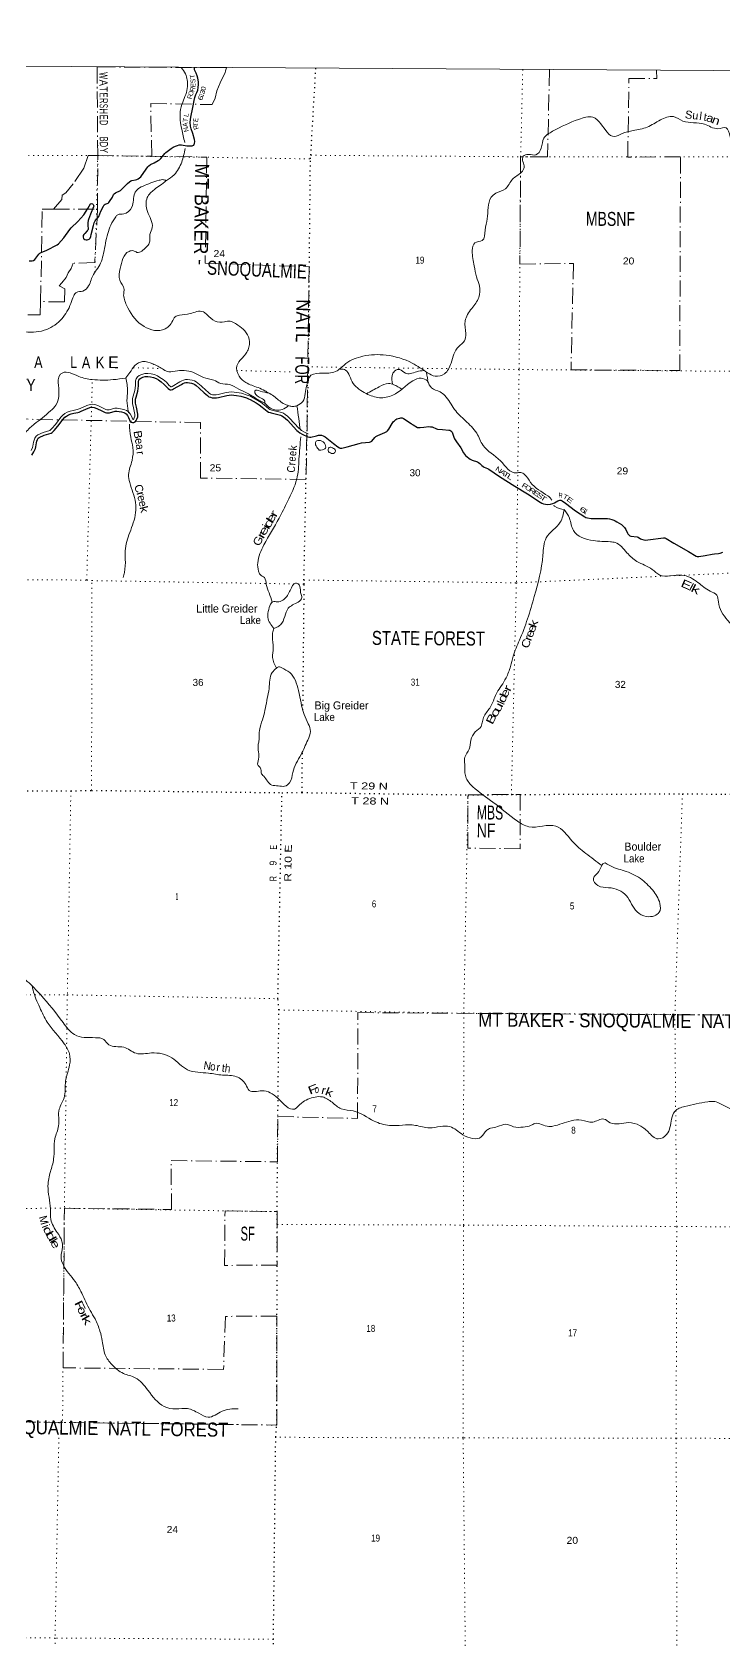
# Model space of a CAD drawing. Header units: feet. Extents: x -248627 to 3, y 0 to 184934.
# Drawn here: x -149745 to -132437, y 144746 to 184934 of the extents above; entities that cross this region are included whole.
import ezdxf
from ezdxf.enums import TextEntityAlignment as Align

# ---------------------------------------------------------------- set-up
doc = ezdxf.new("R2010")
doc.units = ezdxf.units.FT
doc.header["$LTSCALE"] = 80
doc.linetypes.add('DOT_DASHED', pattern=[7.7, 5, -1.2, 0.3, -1.2])
doc.linetypes.add('DOTTED', pattern=[1.5, 0.3, -1.2])
for name, color, linetype, lineweight in [('29', 7, 'Continuous', 25), ('30', 7, 'Continuous', 13), ('39', 7, 'Continuous', 13), ('4', 7, 'Continuous', 13), ('41', 7, 'Continuous', 13), ('44', 7, 'DOT_DASHED', 13), ('6', 7, 'DOTTED', 25), ('7', 7, 'DOTTED', 13)]:
    doc.layers.add(name, color=color, linetype=linetype, lineweight=lineweight)

msp = doc.modelspace()

# ---------------------------------------------------------------- linework, layer by layer
at = {"layer": '29'}
for points in [[(-148211.23, 180563.32), (-148286.74, 180384.15), (-148336.34, 180254.14), (-148343.99, 180227.07), (-148352.68, 180170.27), (-148352.67, 180106.07), (-148344.34, 180006.25), (-148351.28, 179983), (-148364.38, 179963.42), (-148428.29, 179904.7), (-148452.01, 179871.99), (-148465.26, 179850.62), (-148466.95, 179834.29), (-148468.06, 179807.53), (-148457.73, 179777.19), (-148449.3, 179764.12), (-148430.12, 179748.74), (-148395.72, 179741.76), (-148365.53, 179741.31), (-148339.56, 179747.39), (-148317.81, 179760.01), (-148293.68, 179787.68), (-148275.82, 179828.39), (-148265.13, 179875.63), (-148209.55, 180101.31), (-148190.97, 180167.87), (-148168.64, 180216.1), (-148153.23, 180240.63), (-148101.7, 180296.46), (-148078.61, 180327.94), (-148024.26, 180459.49), (-147962.61, 180587.15), (-147940.81, 180614.41), (-147916.63, 180633.91), (-147840.72, 180662.98), (-147827.6, 180674.37), (-147805.67, 180699.12), (-147736.21, 180805.04), (-147708.21, 180872.35), (-147691.42, 180891.57), (-147660.13, 180914.76), (-147537.76, 180977.54), (-147507.93, 180998.76), (-147355.44, 181148.11), (-147313.15, 181189.95), (-147274.44, 181218.31), (-147247.89, 181227.8), (-147161.42, 181241.95), (-147126.76, 181251.87), (-147089.85, 181268.58), (-147057.19, 181289.66), (-147027.96, 181319.96), (-146887.89, 181508.9), (-146852.51, 181566.96), (-146828.98, 181595.35), (-146786.99, 181622.06), (-146691.52, 181667.29), (-146593.56, 181722.7), (-146562.1, 181743.3), (-146528.11, 181773.48), (-146427.04, 181899.21), (-146395.85, 181926.05), (-146370.21, 181950.13), (-146265.53, 182028.35), (-146217.77, 182056.29), (-146161.2, 182082.87), (-146111.29, 182103.7), (-146062.24, 182114.01), (-146007.57, 182117.25), (-145870.81, 182094.89), (-145809.6, 182088.42), (-145743.81, 182092.23), (-145721.01, 182100.05), (-145701.41, 182112.69), (-145691.19, 182130.3), (-145679.27, 182151.18), (-145672.1, 182198.52), (-145680.52, 182247.26), (-145728.13, 182398.81), (-145768.76, 182514.81), (-145783.63, 182586.71), (-145787.78, 182685.46), (-145774.41, 182812.62), (-145724.81, 183050.44), (-145691.33, 183225.32), (-145673.16, 183296.31), (-145648.19, 183371.33), (-145620.08, 183425.16), (-145599.11, 183480.57), (-145587.24, 183553.72), (-145581.9, 183622.65), (-145585.13, 183696.02), (-145601.03, 183786.83), (-145613.16, 183840.93), (-145640.23, 183906.03), (-145667.52, 183956.03), (-145682.07, 183992.91), (-145685.53, 184050.64)], [(-149822.57, 179215.23), (-149740.57, 179218.32), (-149709.95, 179225.23), (-149675.35, 179254.02), (-149626.84, 179313.58), (-149578.49, 179386.28), (-149551.76, 179410.04), (-149521.82, 179426.41), (-149373.95, 179485.8), (-149117.26, 179613.63), (-149082.99, 179642.01), (-148951.02, 179794.36), (-148800.78, 179999.39), (-148770.86, 180038.49), (-148602.18, 180200.13), (-148454.17, 180364.82), (-148352.55, 180525.7), (-148317.98, 180584.04), (-148281.38, 180644.38), (-148261.44, 180649.83), (-148237.79, 180645.16), (-148220.76, 180629.81), (-148210.27, 180610.25), (-148204.16, 180586.44), (-148211.23, 180563.32)], [(-149752.89, 174357.26), (-149703.79, 174443.13), (-149663.31, 174528.29), (-149652.27, 174571.76), (-149636.37, 174671.4), (-149626.5, 174709.39), (-149612.96, 174750.17), (-149590.92, 174782.19), (-149565.13, 174804.19), (-149443.9, 174856.04), (-149267.71, 174908.93), (-149245.98, 174923.63), (-149193.37, 174976.84), (-149104.04, 175082.3), (-148968.05, 175261.17), (-148925.36, 175307.11), (-148886.1, 175336.72), (-148834.46, 175365.4), (-148768.84, 175391.05), (-148701.19, 175407.1), (-148604.4, 175427.42), (-148567.97, 175436.69), (-148515.55, 175456.29), (-148345.72, 175532.4), (-148276.85, 175556.25), (-148242.75, 175560.13), (-148197.07, 175555.07), (-148130.01, 175529.3), (-148001.31, 175464.09), (-147920.77, 175428.03), (-147880.57, 175419.09), (-147806.56, 175422.02), (-147668.02, 175456.62), (-147624.33, 175458.15), (-147509.51, 175439.41), (-147450.71, 175423.19), (-147416.93, 175408.69), (-147395.07, 175394.33), (-147356.9, 175350.63), (-147330.79, 175299.31), (-147288.96, 175200.24), (-147268.78, 175185.42), (-147232.29, 175174.09), (-147202.38, 175177.61), (-147167.29, 175194.69), (-147138.74, 175228.77), (-147123.32, 175261.95), (-147100.74, 175318.78), (-147100.53, 175382.88), (-147133.91, 175558.57), (-147156.08, 175658.19), (-147159.36, 175707.99), (-147156.69, 175761.71), (-147144.72, 175810.81), (-147097.58, 175961.88), (-147084.81, 176094.97), (-147082.24, 176203.9), (-147074.17, 176234.92), (-147054.32, 176264.82), (-147025.37, 176286.33), (-146976.02, 176308.94), (-146915.43, 176323.14), (-146851.78, 176325.81)], [(-146851.78, 176325.81), (-146779.6, 176321.12), (-146708.76, 176300.87), (-146642.25, 176275.94), (-146586.08, 176241.75), (-146514.07, 176194.24), (-146437.47, 176128.02), (-146367.31, 176048.98), (-146341.9, 176025.63), (-146312.03, 176003.62), (-146290.98, 175994.13), (-146262.57, 175994.25), (-146234.45, 176000.31), (-146206.2, 176013.87), (-146010.06, 176127.88), (-145971.32, 176147.35), (-145932.25, 176164.02), (-145897.59, 176174.29), (-145860.63, 176175.54), (-145811.38, 176170.85), (-145757.61, 176161.42), (-145709.57, 176146.54), (-145678.32, 176127.89), (-145642.02, 176103.63), (-145566.98, 176036.87), (-145442.58, 175919.23), (-145401.62, 175882.24), (-145359.01, 175847.1), (-145322.74, 175820.68), (-145283.89, 175805.45), (-145241.16, 175795.75), (-145187.29, 175792.79), (-145131.17, 175796.27), (-145078.25, 175804.42), (-144874.38, 175853.82), (-144817.52, 175860.61), (-144763.52, 175866.28), (-144696.71, 175863.13), (-144634.46, 175854.63), (-144522.49, 175832.49), (-144385.08, 175791.63), (-144330.46, 175770.38), (-144292.92, 175753.6), (-144136.81, 175665.01), (-144061.09, 175615.69), (-143989.54, 175561.47), (-143866.33, 175457.35), (-143827.51, 175436.13), (-143793.21, 175422.68), (-143763.73, 175414.46), (-143526.78, 175356.18), (-143493.94, 175342.49), (-143458.33, 175318.5), (-143405.07, 175274.57), (-143359.43, 175230.85), (-143120.8, 174977.46), (-143088.6, 174948.54), (-143045.96, 174915.55), (-142990.23, 174883.99), (-142844.66, 174819.83), (-142805.13, 174810.43), (-142771.45, 174812.27), (-142631.56, 174845.87), (-142578.86, 174856.85), (-142542.11, 174862.77), (-142506.51, 174857.34), (-142462.56, 174846.49), (-142413.35, 174819.88), (-142369.76, 174788.06), (-142205.13, 174654.07), (-142093.62, 174567.12), (-142057.29, 174545.02), (-142034.36, 174536.2), (-141997.05, 174535.49), (-141860.83, 174565.59), (-141564.01, 174652.86), (-141501.28, 174663.97), (-141304.76, 174682.61), (-141277.53, 174691.76), (-141248.32, 174707.65), (-141169.32, 174799.21), (-141141.78, 174824.23), (-141099.55, 174849.93), (-140921.5, 174926.01), (-140871.59, 174952.21), (-140850.71, 174972.05), (-140821.14, 175009.69), (-140737.09, 175150.77), (-140722.66, 175175.17), (-140699.7, 175199.81), (-140679.97, 175221.08)], [(-140684.22, 175216.5), (-140679.97, 175221.08), (-140642.81, 175255.04), (-140618.87, 175269.78), (-140587.05, 175279.4), (-140545.27, 175288.09), (-140517.18, 175291.99), (-140484.18, 175288.97), (-140454.81, 175280.28), (-140262.62, 175152.33), (-140241.01, 175136.43), (-140211.39, 175117.07), (-140102.33, 175055.06), (-140074.12, 175048.84), (-140035.56, 175049.75), (-139943, 175062.3)], [(-139943, 175062.3), (-139815.22, 175074.51), (-139773.61, 175071.53), (-139737.73, 175064.73), (-139624.7, 175016.31), (-139600.54, 175008.78), (-139479.63, 174997.42), (-139322.42, 174988.55), (-139296.86, 174982.69), (-139271.17, 174969.37), (-139249.84, 174953.96), (-139234, 174931.62), (-139196.33, 174808.36), (-139175.01, 174765.22), (-139126.36, 174690.99), (-139018.25, 174541.15), (-138950.35, 174415.73), (-138928.33, 174386.32), (-138898.62, 174353.53), (-138822, 174285.53), (-138787.84, 174259.56), (-138732.21, 174232.44), (-138603.46, 174189.55), (-138578.6, 174173.77), (-138545.79, 174152.03), (-138490.53, 174097.3), (-138460.17, 174072.3), (-138432.9, 174057.62), (-138353.54, 174027.38), (-138317.17, 174008.46), (-138052.14, 173828.14), (-137664.28, 173584.09), (-137348.7, 173396.89), (-137035.27, 173185.49), (-136994.84, 173162.81), (-136947.63, 173147.02), (-136898.2, 173135.5), (-136837.98, 173130.02), (-136775.27, 173135.82), (-136714.88, 173151.59), (-136671.23, 173170.94), (-136593.58, 173217.56), (-136566.84, 173229.77), (-136538.72, 173235.82), (-136516.89, 173233.31), (-136487.17, 173222.11), (-136398.32, 173158.06), (-136147.27, 172969.17), (-136034.92, 172889.74), (-135917.43, 172814.67), (-135890.07, 172800.42), (-135848.79, 172789.93), (-135758.36, 172779.96), (-135654.3, 172779.06), (-135349.9, 172773.49), (-135294.9, 172766.6), (-135241.16, 172755.01), (-135191.83, 172737.03), (-135158.64, 172720.07), (-135116.95, 172697.1), (-135052.81, 172659.48), (-134999.39, 172626.34), (-134955.71, 172583.87), (-134927.14, 172554.1), (-134891.26, 172501.8), (-134845.71, 172409.81), (-134838.96, 172393.2), (-134824.15, 172373.57), (-134805.01, 172356.03), (-134787.92, 172345), (-134763.41, 172338.79), (-134606.27, 172315.8), (-134583.6, 172307.45), (-134521.84, 172266.96), (-134495.94, 172256.55), (-134442.27, 172240.65), (-134405.06, 172238.12), (-134336.59, 172241.23), (-133945.47, 172293.64), (-133916.9, 172290.13), (-133878.86, 172277.56), (-133689.75, 172157.85), (-133325.91, 171948.21), (-133132.87, 171830.84), (-133106.78, 171824.04), (-133066.09, 171825.53), (-132901, 171851.25), (-132729.45, 171886.69), (-132674.73, 171895.19), (-132570.11, 171900.01), (-132525.73, 171908.07), (-132463.09, 171933.77)]]:
    msp.add_lwpolyline(points, dxfattribs=at)
at = {"layer": '39'}
for points in [[(-145926.85, 182176.77), (-146001.81, 182510.31), (-146039.32, 182944.18), (-145977.55, 183181.82), (-145855.91, 183572.97), (-145864.59, 183740.29), (-145908.04, 183888.06), (-146015.43, 184052.48)], [(-143119.97, 175594.09), (-142974.66, 175700.73), (-142913.83, 175898.33), (-142875.36, 176108.8), (-142767.89, 176356.03), (-142467.49, 176405.86), (-142116.67, 176469.71), (-141894.64, 176648.82), (-141467.02, 176833.57), (-140888.51, 176860.64), (-140235.84, 176659.57), (-139851.31, 176420.71), (-139657.97, 176333.55), (-139430.12, 176389.58), (-139264.35, 176661.62), (-139072.13, 177076.86), (-138928.78, 177217.8), (-138894.19, 177397.3), (-138911.76, 177714.1), (-138745.92, 178028.51), (-138572.09, 178302.56), (-138551.41, 178591.03), (-138625.58, 178817.16), (-138683.54, 179089.66), (-138731.22, 179473.1), (-138664.36, 179668.67), (-138484.88, 179724.8), (-138409.83, 179984.92), (-138356.92, 180267.28), (-138257.19, 180805.78), (-138144.14, 180906.43), (-137904.09, 181020.95), (-137724.28, 181256.64), (-137502.25, 181435.76), (-137431.49, 181554.66), (-137463.48, 181697.97), (-137459.21, 181831.13), (-137328.11, 181879.28), (-137138.68, 181866.79), (-137009.39, 182029.95), (-136940.4, 182284.03), (-136722.42, 182455.09), (-136072.88, 182754.39), (-135716.04, 182806.12), (-135512.77, 182640.26), (-135176.74, 182326.85), (-134981.1, 182399.08), (-134706.86, 182473.18), (-134358.01, 182561.24), (-134025.13, 182740.13), (-133700.48, 182822.19), (-133462.85, 182712.76), (-132922.83, 182634.99), (-132584.42, 182521.31), (-132378.8, 182541.07), (-132280.44, 182318.93), (-132081.39, 182048.16), (-131926.07, 182120.48), (-131766.71, 182190.77), (-131458.44, 182135.67), (-131313.53, 182020.37), (-131178.79, 181852.63), (-130888.84, 181692.65), (-130395.79, 181271.98), (-130214.61, 181152.57), (-130071.36, 181235), (-129784.86, 181397.84), (-129567.2, 181389.33), (-129341.45, 181394.92), (-129139.71, 181499.43), (-128998.7, 181458.79), (-128569.65, 181312.64), (-128001.81, 181016.92), (-127987.92, 180895.83), (-128020.37, 180782.91), (-127779.17, 180415.21), (-127662.66, 180195.05)], [(-146385.06, 181223.85), (-146193.32, 181368.73), (-146003.29, 181687.12), (-145916.4, 182023.37)], [(-150265.74, 177522.4), (-149919.04, 177443.98), (-149380.79, 177503.41), (-149001.39, 177768.96), (-148781.02, 178147.82), (-148704.07, 178345.39), (-148633.37, 178429.99), (-148478.12, 178461.96), (-148330.75, 178594.82), (-148213.34, 178879.06), (-148104.23, 179030.16), (-147956.41, 179407.16), (-147854.75, 179899.25), (-147654.46, 180316.49), (-147603.98, 180370.86), (-147454.79, 180390.73), (-147252.94, 180555.77), (-147173.7, 180910.71), (-147127.2, 180985.27), (-146969.82, 181083.81), (-146570.48, 181230.28), (-146457.58, 181246.19), (-146385.06, 181223.85)], [(-146387.69, 181224.66), (-146552.58, 181097.08), (-146689.81, 180996.48), (-146863.51, 180799.11), (-146862.12, 180452.07), (-146741.9, 180052.34), (-146798.65, 179878.94), (-146813.15, 179663.08), (-146889.92, 179560.34), (-147121.94, 179429.67), (-147212.57, 179470.21), (-147321.44, 179454.29), (-147539.89, 179024.98), (-147552.5, 178736.48), (-147446.09, 178504.24), (-147454.35, 178395.31), (-147382.31, 178110.67), (-147002.27, 177613.57), (-146484.5, 177491.45), (-146246.32, 177684.66), (-146167.46, 177821.7), (-146058.56, 177859.81), (-145794.45, 177901.64), (-145459.8, 177941.31), (-145371.23, 177876.57), (-145167.96, 177712.73), (-144930.16, 177696.1), (-144859.58, 177712.1), (-144597.75, 177610.68), (-144426.69, 177467.08), (-144314.19, 177261.06), (-144342.88, 176996.81), (-144498.48, 176775.19), (-144621.75, 176595.87), (-144563.76, 176335.48), (-144398.77, 176177.77), (-144092.65, 176048.02), (-143919.45, 175970.99), (-143838.16, 175915.35)], [(-147403.32, 176287.94), (-147720.24, 176247.08), (-148240.24, 176250.16), (-148576.69, 176327.51), (-148993.75, 176413.1), (-149050.27, 176366.81), (-149085.02, 176098.54), (-149148.38, 175612.42), (-149281.66, 175467.43), (-149695.45, 175131.33), (-149794.36, 175048.81), (-149913.5, 174925.97)], [(-143922.03, 175658.27), (-144129.02, 175770.65), (-144364.99, 175909.36), (-144572.42, 176006.62), (-144803.99, 176124.12), (-145027.66, 176154.84), (-145200.85, 176233.88), (-145460.73, 176303.01), (-145722.52, 176430.65), (-146169.92, 176459.81), (-146369.46, 176454.16), (-146484.24, 176514.92), (-146727.89, 176642.53), (-146981.74, 176699.54), (-147175.41, 176599.06), (-147300.69, 176423.78), (-147403.72, 176290.82)], [(-142038.33, 176512.53), (-141903, 176485.41), (-141802.48, 176339.94), (-141710.11, 176152.11), (-141386.06, 175899.25), (-141055.7, 175795.68), (-140723.03, 175857.55), (-140222.53, 176217.68), (-140010.78, 176285.85), (-139849.67, 176215.29)], [(-140726.34, 176135.5), (-140738.27, 176347.86), (-140675.58, 176462.74), (-140548.53, 176502.83), (-140405.6, 176409.73), (-140280.66, 176397.37), (-140127.39, 176445.48), (-139940.27, 176474.34)], [(-139885.77, 176440.6), (-139859.53, 176329.93), (-139849.55, 176277.45), (-139849.67, 176212.89)], [(-147403.72, 176290.82), (-147357.97, 175957.82), (-147372.48, 175729.86), (-147338.7, 175463.47), (-147333.67, 175413.84)], [(-141381.42, 175896.81), (-141061.26, 176068.07), (-140827.31, 176152.33), (-140698.37, 176121.81), (-140494.71, 176013.45)], [(-139849.67, 176212.89), (-139749.2, 176041.18), (-139537.75, 175939.87), (-139421.01, 175850.86), (-139175.74, 175505.35), (-138908.18, 175224.35), (-138620.53, 174907), (-138463.86, 174604.04), (-138025.18, 174215.76), (-137630.67, 173916.35), (-137513.75, 173928.22), (-137423.14, 173879.61), (-137277.27, 173680.28), (-136838.46, 173339.09), (-136768.94, 173273.9), (-136744.24, 173231.38)], [(-143830.09, 175913.52), (-144040.4, 175961.15), (-144169.38, 175969.49), (-144171.49, 175919.05), (-144014.51, 175787.58), (-143923.96, 175706.69), (-143922.03, 175660.29)], [(-143328.1, 175599.92), (-143490.99, 175500.02), (-143779.15, 175534.9), (-143922.03, 175658.27)], [(-143834.9, 175916.35), (-143693.96, 175833.34), (-143460.49, 175651.27), (-143314.46, 175594.63)], [(-143314.46, 175594.63), (-143268.84, 175581.6), (-143226.82, 175578.16), (-143119.97, 175594.09)], [(-143119.97, 175594.09), (-143074.18, 175277.23), (-143034.06, 174981.41)], [(-147308.83, 175136.05), (-147279.4, 174813.67), (-147225.47, 174547.24), (-147246.2, 174226.48), (-147331.48, 173877.6), (-147303.62, 173675.78), (-147159.41, 173175.12), (-147155.83, 172924.93), (-147301.85, 172424.85), (-147415.53, 171971.12), (-147413.91, 171755.23), (-147434.65, 171428.42), (-147467.12, 171303.39)], [(-143023.63, 174822.01), (-143067.95, 174260.33), (-143123.26, 173762.09), (-143358.07, 173203.69), (-143564.41, 172782.43), (-143946.55, 172117.39), (-144100.53, 171669.8), (-144080.75, 171459.92), (-144038.58, 171375.1), (-143933.91, 171298.21), (-143885.85, 171128.64), (-143815.68, 170916.64), (-143741.67, 170684.99)], [(-142561.65, 174485.28), (-142642.08, 174590.36), (-142649.95, 174695.29), (-142575.32, 174727.42), (-142430.33, 174656.51), (-142408.38, 174531.37), (-142483.03, 174493.19), (-142561.65, 174485.28)], [(-142279.6, 174414.08), (-142331.93, 174452.53), (-142309.59, 174549.33), (-142226.97, 174541.09), (-142158.56, 174476.38), (-142182.86, 174413.89), (-142227.23, 174397.84), (-142279.6, 174414.08)], [(-136429.06, 172997.9), (-136530.4, 172685.38), (-136881.81, 172292.66), (-136963.2, 171863.07), (-137180.72, 170830.49), (-137349.02, 170267.92), (-137551.54, 169731.64), (-137709.47, 169332.47), (-137776.44, 169078.39), (-137887.82, 168790.1), (-138001.03, 168598.65), (-138116.24, 168419.32), (-138183.01, 168274.19), (-138276.1, 168068.58), (-138435.74, 167834.86), (-138478.31, 167703.8), (-138508.76, 167580.79), (-138656.15, 167439.86), (-138769.39, 167232.27), (-138806.08, 167006.37), (-138919.29, 166812.91), (-138923.88, 166670.68), (-138919.74, 166562.73)], [(-136698.42, 173098.17), (-136672.79, 173081.12), (-136429.26, 172997.27)], [(-136429.06, 172997.9), (-136302.47, 172783.77), (-136202.24, 172476.89), (-135704.86, 172223.68), (-135277.62, 172194.56), (-135154.71, 172176.15), (-134862.92, 171921.34), (-134611.36, 171704.94), (-134230.79, 171502.4), (-134039.57, 171360.78), (-133485.3, 171361.67), (-133086.56, 171177.25), (-132776.56, 170958.71), (-132613.48, 170859.52), (-132575.49, 170694), (-132493.3, 170441.63), (-132342.52, 170231.49), (-131760.92, 169740.02), (-131513.33, 169561.96), (-131408.63, 169501.22), (-131049.77, 169552.95), (-130882.59, 169496.12), (-130540.6, 169130.23), (-130482.52, 168928.35), (-130414.68, 168542.85), (-130128.81, 168360.68), (-129879.21, 168178.58), (-129823, 168053.38), (-129565.34, 167871.26), (-129424.62, 167667.2), (-129332.16, 167527.79), (-129445.52, 167251.61), (-129433.75, 167074.04), (-129478.52, 166834.03), (-129295.57, 166579.44), (-128929.1, 166380.96), (-128641.73, 165912.29), (-128294.22, 165257.87), (-127968.41, 164865.79), (-127674.44, 164701.76), (-127565.83, 164572.42), (-127351.19, 164007.04), (-126962.55, 163806.51), (-126692.69, 163686.92), (-126450.79, 163706.6), (-126193.43, 163355.01), (-126250.35, 163086.78), (-126139.99, 162810.14), (-126023.45, 162612.18), (-125743.88, 162286.77), (-125252.99, 161789.44), (-125170.99, 161432.15), (-125050.81, 161018.3), (-124847.69, 160767.7), (-124636.41, 160569.54), (-124582.24, 160434.25), (-124346.67, 160294.55), (-124030.74, 160017.5), (-123692.29, 159928.03), (-123437.57, 159898.66)], [(-143694.34, 170024.61), (-143847.02, 170301.33), (-143826.51, 170501.03), (-143751.62, 170674.4), (-143723.37, 170694.52), (-143604.46, 170692.26), (-143473.38, 170732.34), (-143374.45, 170824.95), (-143240.96, 171080.92), (-143180.37, 171151.41), (-143087.67, 171143.15), (-143033.52, 170995.75), (-143021.59, 170900.9), (-142997.59, 170797.95), (-143090.5, 170689.19), (-143336.68, 170532.32), (-143425.74, 170324.68), (-143530.91, 170121.12), (-143625.76, 170056.75), (-143694.34, 170024.61)], [(-143631.62, 169037.86), (-143729.91, 169298.34), (-143713.35, 169540.42), (-143732.99, 169826.96), (-143726.79, 169913.7), (-143694.34, 170024.61)], [(-143631.62, 169037.86), (-143738.65, 168925.09), (-143815.96, 168525.76), (-143860.74, 168283.74), (-143964.39, 167803.76), (-144039.41, 167559.78), (-144063.9, 167386.31), (-144072.29, 167206.76), (-144090.6, 167111.97), (-144079.14, 166760.88), (-144091.52, 166601.51), (-144027.14, 166534.8), (-144013.24, 166419.77), (-143950.91, 166334.9), (-143749.76, 166114.57), (-143586.54, 166092.04), (-143427.32, 166085.67), (-143302.21, 166170.15), (-143225.15, 166428.25), (-143016.75, 166873.72), (-142848.81, 167238.57), (-142783.92, 167454.32), (-142835.98, 167646.1), (-142938.35, 167878.33), (-143080.38, 168477.86), (-143299.27, 168924.2), (-143500.6, 169045.67), (-143559.01, 169067.98), (-143631.62, 169037.86)], [(-138919.74, 166562.73), (-138883.96, 166286.24), (-138717.06, 166072.03), (-138213.88, 165681.61), (-137602.01, 165212.27), (-137320.08, 165072.48), (-136642.84, 165087.24), (-136232.35, 164711.13), (-135890.26, 164403.75), (-135494.07, 164101.76)], [(-153644.94, 164464.14), (-153483.75, 164431.53), (-153193.77, 164289.71), (-152680.04, 164161.55), (-152444.29, 164128.79), (-152244.95, 164017.41), (-152049.51, 163982.71), (-151673.18, 163663.16), (-151246.31, 163426.23), (-150970.47, 163268.29), (-151009.16, 163048.45), (-151035.82, 162794.29), (-150927.24, 162652.83), (-150673.5, 162533.28), (-150571.06, 162333.32), (-150492.96, 162052.71), (-150378.4, 161872.91), (-150211.7, 161549.75), (-149865.64, 161206.05), (-149531.67, 160868.43), (-148972.59, 160181.3), (-148684.93, 159874.03), (-148163.04, 159798.32), (-147953.51, 159753.51), (-147826.77, 159622.1), (-147454.01, 159558.8), (-147145.9, 159408.86), (-146754.88, 159416.14), (-146251.21, 159296.07), (-145854.69, 158996.66), (-145331.7, 158911.21), (-144982.21, 158863.73), (-144631.58, 158822.67), (-144400.15, 158626.49), (-144313.74, 158481.04), (-143997.32, 158470.31), (-143598.58, 158283.87), (-143183.87, 158014.69), (-143006.24, 158161.61), (-142842.81, 158258.12), (-142481.92, 158315.9), (-142240.3, 158184.26), (-142012.83, 158022.39), (-141708.59, 157967.29), (-141191.05, 157714.04), (-140806.28, 157606.32), (-140155.27, 157607.01), (-139802.66, 157543.74), (-139532.52, 157577.49), (-139292.68, 157574.99), (-138964.51, 157370.54), (-138509.1, 157317.15), (-138367.71, 157484.33), (-138272.89, 157536.59), (-138099.49, 157574.57), (-137895.81, 157632.67), (-137698.4, 157573.76), (-137460.59, 157561.17), (-137256.94, 157607.16), (-137170.19, 157651.37), (-136815.59, 157575.99), (-136716.81, 157585.88), (-136257.03, 157720.12), (-135997, 157737.75), (-135716.93, 157686.74), (-135444.69, 157764.87), (-135279.58, 157673.74), (-134822.06, 157674.83), (-134546.06, 157603.65), (-134332.7, 157441.81), (-134081.08, 157267.78), (-133869.25, 157376.3), (-133747.63, 157761.42), (-133664.64, 157956.96), (-133414.49, 158077.5), (-132841.87, 158195.38), (-132698.75, 158205.17), (-132418.79, 158095.65), (-131873.03, 157848.39), (-131601.33, 157625.9), (-131577.4, 157482.6), (-131551.51, 157309.03), (-131402.66, 157147.32), (-131187.56, 156832.13), (-130996.65, 156519.01), (-130910.4, 156288.83)], [(-135493.75, 164102.32), (-135600.92, 163910.87), (-135699.92, 163773.87), (-135589.38, 163602.15), (-135323.43, 163547.13), (-135069.58, 163488.1), (-134874.33, 163346.47), (-134609.01, 162940.39), (-134379.44, 162828.95), (-134173.82, 162846.69), (-134054.75, 162933.2), (-134038.23, 163151.07), (-134223.05, 163490.41), (-134526.88, 163775.51), (-134929.64, 163970.03), (-135324.41, 164120.14), (-135435.18, 164164.75), (-135493.75, 164102.32)], [(-144592.11, 150522.09), (-144991.29, 150462.38), (-145344.28, 150309.76), (-145575.89, 150409.09), (-145857.85, 150524.67), (-146146.09, 150517.19), (-146440.24, 150580.33), (-146848.66, 150984.69), (-147164.54, 151298.07), (-147460.63, 151405.6), (-147748.45, 151628.13), (-147917.32, 151868.57), (-147989.25, 152217.76), (-148047.26, 152462.01), (-148171.67, 152766.93), (-148292.23, 152977.01), (-148505.09, 153411.23), (-148669.84, 153704.12), (-148828.7, 153906.2), (-149021.42, 154332.32), (-148984.73, 154560.23), (-149000.58, 154715.62), (-149115.08, 154925.69), (-149277.75, 155254.89), (-149289.37, 155519.22), (-149348.8, 156094.37), (-149287.69, 156449.34), (-149206.5, 156765.94), (-149175.35, 157272.3), (-149084.08, 157592.92), (-149067.2, 158010.53), (-148947.78, 158292.76), (-148908.72, 158714.36), (-148807.22, 159115.66), (-148810.75, 159394.1), (-148943.32, 159646.57), (-149367.63, 160188.16), (-149554.41, 160553.73), (-149722.93, 160987.86), (-149743.94, 161083.85)]]:
    msp.add_spline(points, degree=3, dxfattribs=at)
at = {"layer": '4'}
msp.add_lwpolyline([(-246606.45, 184933.97), (-215781.67, 184615.95), (-184956.48, 184340.33), (-154130.93, 184107.12), (-123305.1, 183916.31), (-92479.02, 183767.9), (-61652.78, 183661.9), (-30826.42, 183598.29), (0, 183577.08), (0, -0.01), (-31078.93, 21.37), (-62157.81, 85.49), (-93236.57, 192.37), (-124315.16, 342), (-155393.5, 534.37), (-186471.55, 769.49), (-217549.26, 1047.36), (-248626.55, 1367.98)], close=True, dxfattribs=at)
msp.add_lwpolyline([(-246606.45, 184933.97), (-215781.67, 184615.95), (-184956.48, 184340.33), (-154130.93, 184107.12), (-123305.1, 183916.31), (-92479.02, 183767.9), (-61652.78, 183661.9), (-30826.42, 183598.29), (0, 183577.08), (0, -0.01), (-31078.93, 21.37), (-62157.81, 85.49), (-93236.57, 192.37), (-124315.16, 342), (-155393.5, 534.37), (-186471.55, 769.49), (-217549.26, 1047.36), (-248626.55, 1367.98)], close=True, dxfattribs=at)
at = {"layer": '44'}
msp.add_line((-149207.51, 180509.44), (-148108.53, 180508.93), dxfattribs=at)
for points in [[(-148119.52, 184066.59), (-148103.51, 181848.58), (-148339.75, 181851.13), (-148454.25, 181536.98), (-148718.37, 181138.85), (-148902.97, 180915.84), (-148991.95, 180861.82), (-148998.57, 180750.89), (-149207.51, 180509.44)], [(-144882.01, 184045.42), (-145140.09, 184047.09), (-146424.5, 184055.44), (-147708.9, 184063.87), (-148132.77, 184066.68)], [(-146752.84, 181829.96), (-146776.68, 183154.6), (-145244.61, 183122.66), (-145165.18, 183281.64), (-145121.92, 183463), (-145044.28, 183664.35), (-144981.11, 183795.17), (-144917.99, 183917.92), (-144907.67, 183964.27), (-144882.01, 184045.42)], [(-136801.16, 183994.64), (-136847.67, 181816.99), (-137522.25, 181818.84), (-137540.35, 179131.46), (-136201.07, 179155), (-136261.17, 176491.89), (-133541.57, 176476.68), (-133521.99, 181815.36), (-134842.7, 181811.01), (-134812.9, 183772.52), (-134118.16, 183774.4), (-134126.15, 183978.47)], [(-148108.53, 180508.93), (-148103.51, 181848.58), (-146752.84, 181829.96)], [(-146752.84, 181829.96), (-145374.46, 181810.97), (-145414.78, 179161.9), (-142814.53, 179068.68), (-142868.48, 174902.81)], [(-149534.2, 178199.67), (-149490.18, 180509.57), (-149207.51, 180509.44)], [(-148108.53, 180508.93), (-148177.96, 179177.15), (-148718.38, 179157.68), (-148765.4, 179028.8), (-148840.58, 178914.18), (-148889.53, 178803.47), (-149003.13, 178666.85), (-149068, 178596.57), (-148923.25, 178517.16), (-148937.01, 178190.39), (-149534.2, 178199.67)], [(-154168.1, 177880.62), (-149540.58, 177864.52), (-149534.2, 178199.67)], [(-149770.31, 174477.89), (-149734.2, 174553.86), (-149725.8, 174586.93), (-149709.87, 174686.77), (-149698.46, 174730.66), (-149680.78, 174783.92), (-149647.1, 174832.84), (-149605.12, 174868.66), (-149469.51, 174926.66), (-149300.25, 174977.47), (-149294.12, 174981.61), (-149248.73, 175027.52), (-149162.55, 175129.27), (-149025.51, 175309.51), (-148975.8, 175363.01), (-148927.09, 175399.75), (-148866.46, 175433.42), (-148791.26, 175462.81), (-148717.55, 175480.3), (-148621.36, 175500.49), (-148590.42, 175508.37), (-148544.05, 175525.71), (-148373.38, 175602.19), (-148293.56, 175629.83), (-148242.86, 175635.6), (-148179.2, 175628.55), (-148099.53, 175597.93), (-147969.02, 175531.81), (-147897.06, 175499.59), (-147873.8, 175494.42), (-147817.24, 175496.66), (-147678.53, 175531.3), (-147619.56, 175533.36), (-147493.45, 175512.78), (-147425.83, 175494.13), (-147381.27, 175475), (-147345.33, 175451.39), (-147294.28, 175392.95), (-147262.73, 175330.94), (-147229.27, 175251.68), (-147225.25, 175250.44), (-147223.77, 175250.61), (-147214.5, 175255.12), (-147202.58, 175269.35), (-147192.23, 175291.63), (-147175.69, 175333.25), (-147175.55, 175375.94), (-147207.37, 175543.42), (-147230.54, 175647.52), (-147234.48, 175707.38), (-147231.24, 175772.55), (-147217.02, 175830.88), (-147171.49, 175976.79), (-147159.73, 176099.44), (-147157.01, 176214.36), (-147143.59, 176265.95), (-147109.56, 176317.21), (-147063.77, 176351.23), (-147000.44, 176380.25), (-146925.65, 176397.78), (-146846.92, 176400.65)], [(-146846.92, 176400.65), (-146766.72, 176395.44), (-146685.25, 176372.15), (-146609.3, 176343.68), (-146545.92, 176305.1), (-146468.7, 176254.16), (-146384.67, 176181.52), (-146313.75, 176101.62), (-146294.14, 176083.6), (-146274.6, 176069.2), (-146270.72, 176069.22), (-146258.91, 176071.76), (-146241.33, 176080.2), (-146045.78, 176193.87), (-146002.91, 176215.41), (-145957.7, 176234.7), (-145909.71, 176248.92), (-145858.33, 176250.66), (-145801.33, 176245.23), (-145739.97, 176234.47), (-145678.82, 176215.53), (-145638.24, 176191.31), (-145596.04, 176163.11), (-145516.28, 176092.15), (-145391.67, 175974.31), (-145352.6, 175939.03), (-145313.03, 175906.4), (-145286.38, 175886.98), (-145261.78, 175877.34), (-145230.73, 175870.29), (-145187.55, 175867.92), (-145139.22, 175870.92), (-145092.82, 175878.06), (-144887.7, 175927.76), (-144825.88, 175935.14), (-144765.68, 175941.47), (-144689.86, 175937.89), (-144622.1, 175928.64), (-144504.49, 175905.38), (-144360.75, 175862.64), (-144301.54, 175839.61), (-144259.03, 175820.6), (-144097.8, 175729.11), (-144017.92, 175677.08), (-143942.65, 175620.04), (-143823.71, 175519.53), (-143795.71, 175504.22), (-143769.39, 175493.9), (-143744.7, 175487.01), (-143503.26, 175427.63), (-143458.21, 175408.85), (-143413.41, 175378.67), (-143355.2, 175330.66), (-143306.15, 175283.67), (-143068.35, 175031.16), (-143040.53, 175006.18), (-143004.32, 174978.16), (-142934.41, 174931.87), (-142837.17, 174889.01)], [(-142868.48, 174902.81), (-142894.55, 173755.43), (-145533.66, 173787.06), (-145530.7, 175175.13), (-153576.89, 175328.75), (-153708.33, 171273.55), (-154219.2, 171272.25)], [(-154363.82, 150246.73), (-143623.43, 150113.15), (-143625.53, 152840.86), (-144910.36, 152831.51), (-144955.73, 151505.94), (-148970.75, 151544.5), (-148938.4, 155535.01), (-146259.79, 155503.39), (-146264.77, 156728.03), (-143608.69, 156695.21), (-143597.83, 157825.21), (-141602.25, 157781.83), (-141594.21, 160424.81), (-127775.6, 160333.75), (-123434.3, 160432.48)]]:
    msp.add_lwpolyline(points, dxfattribs=at)
for points in [[(-138846.18, 164535.27), (-138839.14, 165868.88), (-137534.15, 165878.25), (-137533.87, 164519.42)], [(-144931.52, 154106.57), (-144918.53, 155466.34), (-143617.46, 155449.55), (-143616.43, 154111.92)]]:
    msp.add_lwpolyline(points, close=True, dxfattribs=at)
at = {"layer": '6'}
msp.add_line((-142992.26, 165925.39), (-142981.3, 166950.25), dxfattribs=at)
for points in [[(-142970.26, 167982.55), (-142936.52, 171136.79), (-142944.4, 171237.69), (-142834.29, 176427.76), (-142832.12, 176534.25), (-142782.34, 181765.3), (-142772.1, 181856.07), (-142646.95, 184031.08)], [(-154255.6, 165980.38), (-154043.46, 165984.78), (-153586.11, 165991.56), (-148776.75, 165967.44), (-148258.73, 165980.51), (-143494.13, 165922.37), (-142992.26, 165925.39), (-138839.14, 165868.88), (-137534.15, 165878.25), (-133474.99, 165893.89), (-132410.81, 165885.67), (-128194.53, 165774.18), (-127104.13, 165769.94), (-123405.05, 165750.23)], [(-143592.71, 138115.82), (-143702.1, 139097.15), (-143723.82, 139388.34), (-143699.96, 144519.87), (-143707.59, 144757.97), (-143650.12, 149809.97), (-143623.43, 150113.15), (-143614.35, 155126.33), (-143617.46, 155449.55), (-143570.42, 160491.09), (-143596.12, 160771.6), (-143494.13, 165922.37)]]:
    msp.add_lwpolyline(points, dxfattribs=at)
at = {"layer": '7'}
for p, q in [((-147215.67, 176545.66), (-146506.45, 176526.58)), ((-144634.37, 176476.21), (-143261.92, 176439.27)), ((-142879.75, 176428.98), (-142834.29, 176427.76)), ((-148378.26, 171236.65), (-148238.58, 176249.86)), ((-148258.73, 165980.51), (-148247.27, 171224.28)), ((-149069.27, 150180.88), (-149069.63, 150161.96))]:
    msp.add_line(p, q, dxfattribs=at)
for points in [[(-148173.15, 178934.44), (-148103.51, 181848.58), (-148119.52, 184066.59)], [(-137469.24, 183998.73), (-137522.25, 181818.84), (-137560.15, 176500.58), (-137629.58, 171168.35), (-137753.85, 165876.67)], [(-154146.71, 181813.48), (-153440.3, 181845.53), (-148103.51, 181848.58), (-142782.34, 181765.3)], [(-142772.1, 181856.07), (-137522.25, 181818.84), (-132202.74, 181814.36), (-126891.92, 181765.21), (-123317.17, 181720.69)], [(-123346.76, 176343.49), (-126886.38, 176366.01), (-132288.98, 176455.74), (-137560.15, 176500.58), (-142832.12, 176566.84)], [(-154219.2, 171272.25), (-153717.33, 171273.76), (-153579.1, 171270.6), (-148378.26, 171236.65), (-148247.27, 171224.28), (-142936.52, 171136.79)], [(-142944.4, 171237.69), (-137629.58, 171168.35), (-132209.38, 171413.54), (-127007.53, 171031.46), (-123375.95, 171037.46)], [(-148776.75, 165967.44), (-148864.53, 160869.09), (-148938.4, 155535.01), (-148983.78, 150179.82)], [(-138738.2, 138085.31), (-138868.35, 139139.12), (-138907.12, 144473.79), (-138960.02, 149792.35), (-138952.45, 155114.81), (-138944.93, 160410.08), (-138839.14, 165868.88)], [(-133474.99, 165893.89), (-133663.18, 160376.4), (-133617.42, 155077.72), (-133630.97, 149787.54), (-133610.31, 144473.08), (-133555.5, 139096.01), (-133473.12, 138040.5)], [(-154290.83, 160858.33), (-154117.79, 160865.87), (-148864.53, 160869.09), (-143596.12, 160771.6)], [(-143570.42, 160491.09), (-138946.02, 160408.99), (-133665.35, 160374.23), (-128364.08, 160338.88), (-123434.3, 160432.48)], [(-154214, 155514.67), (-148938.4, 155535.01), (-143617.46, 155449.55)], [(-143614.38, 155129.55), (-138952.45, 155114.81), (-133617.42, 155077.72), (-128338.8, 155050.82), (-123463.76, 155080.61)], [(-143623.43, 150113.15), (-148983.78, 150179.82), (-149069.27, 150180.88), (-154363.82, 150246.73)], [(-149076.56, 149796.84), (-149171.63, 144791.29), (-149078.5, 139422.21)], [(-123493.2, 149729.48), (-128328.17, 149760.6), (-133630.97, 149787.54), (-138960.02, 149792.35), (-143650.12, 149809.97)], [(-143707.59, 144757.97), (-149171.63, 144791.29), (-154401.09, 144825.98)]]:
    msp.add_lwpolyline(points, dxfattribs=at)

# ---------------------------------------------------------------- texts
at = {"layer": '30'}
for s, rotation, width, p in [('T', 102.638, 1.1, (-145675.73, 183839.38)), ('S', 96.306, 0.8, (-145661.58, 183719.97)), ('F', 73.853, 1.05, (-145741.87, 183296.38)), ('O', 71.452, 0.95, (-145713.75, 183387.35)), ('E', 85.57, 0.8, (-145659.11, 183601.37)), ('6', 65.002, 1.45, (-145477.26, 183268.7)), ('1', 68.561, 0.5, (-145451.15, 183346.78)), ('3', 72.256, 1.2, (-145426.11, 183418.75)), ('0', 78.52, 1.15, (-145402.12, 183515.15)), ('T', 83.998, 0.95, (-145852.92, 182731.63)), ('A', 92.406, 0.8, (-145855.23, 182623.55)), ('T', 92.406, 0.85, (-145595.49, 182634.97)), ('E', 83.998, 0.8, (-145589.87, 182735.65)), ('N', 325.77, 1.35, (-138104.28, 173948.27)), ('A', 325.77, 1.5, (-138002.14, 173875.69)), ('T', 327.821, 1.6, (-137914.41, 173824.17)), ('L', 327.821, 1.6, (-137819.62, 173764.55)), ('F', 329.324, 1.45, (-137450.07, 173538.86)), ('O', 329.324, 1.2, (-137361.91, 173485.81)), ('R', 326.818, 1.3, (-137260.12, 173419.72)), ('E', 326.001, 1.45, (-137160.19, 173354.18)), ('S', 326.001, 1.45, (-137070.89, 173293.95)), ('T', 326.001, 1.65, (-136982.64, 173230.98)), ('R', 356.345, 0.7, (-136526.68, 173297.43)), ('T', 333.373, 1.45, (-136423.83, 173261.82)), ('E', 324.213, 1.5, (-136321.44, 173188.82)), ('6', 321.692, 1.9, (-135997.25, 172945.14)), ('1', 324.846, 0.95, (-135925.92, 172900.87))]:
    msp.add_text(s, height=120, rotation=rotation, dxfattribs=dict(at, width=width)).set_placement(p, align=Align.CENTER)
for s, rotation, p in [('R', 72.513, (-145674.8, 183491.44)), ('L', 78.219, (-145832.83, 182851.68)), ('N', 109.303, (-145839.17, 182519.44)), ('R', 109.303, (-145591.18, 182577.42))]:
    msp.add_text(s, height=120, rotation=rotation, dxfattribs=at).set_placement(p, align=Align.CENTER)
at = {"layer": '41'}
for s, height, rotation, width, p in [('S', 200, 350.585, 1.05, (-133331.37, 182772.44)), ('a', 200, 344.198, 1.2, (-132809.24, 182691.27)), ('n', 200, 339.697, 1.3, (-132666.66, 182636)), ('A', 292.8, 359.866, 0.8, (-149588.91, 176538.02)), ('L', 292.8, 359.866, 0.8, (-148704.45, 176540.3)), ('A', 292.8, 359.866, 0.8, (-148395.6, 176531.85)), ('K', 292.8, 359.866, 0.85, (-148045.62, 176531.29)), ('B', 200, 279.725, 1.15, (-147194.04, 174856.5)), ('a', 200, 276.102, 0.95, (-147142.92, 174559.42)), ('e', 200, 84.446, 0.85, (-143135.79, 174394.21)), ('C', 200, 83.642, 0.85, (-143167.73, 173998.27)), ('e', 200, 84.446, 0.85, (-143150.77, 174256.03)), ('C', 200, 287.863, 1.05, (-147165.57, 173497.35)), ('r', 200, 287.863, 1.3, (-147121.36, 173364.34)), ('k', 200, 283.825, 1.2, (-147040.37, 172981.19)), ('e', 200, 61.399, 1.45, (-143681.33, 172738.4)), ('r', 200, 61.399, 1.6, (-143610.72, 172853.75)), ('r', 200, 60.182, 1.65, (-143927.06, 172314.56)), ('e', 200, 60.182, 1.5, (-143869.2, 172421.99)), ('i', 200, 59.199, 1.3, (-143807.1, 172519.28)), ('d', 200, 59.199, 1.7, (-143747.35, 172613.76)), ('G', 200, 64.472, 1.15, (-144004.31, 172175.73)), ('E', 200, 336.755, 1.45, (-133415.28, 171033.15)), ('l', 200, 332.472, 1.15, (-133294.76, 170973.11)), ('k', 200, 332.658, 1.6, (-133188.95, 170918.7)), ('k', 200, 69.557, 1.4, (-137107.68, 170115.9)), ('e', 200, 69.557, 1.2, (-137154.98, 169986.83)), ('C', 200, 68.344, 1.15, (-137296.38, 169615.43)), ('r', 200, 69.066, 1.35, (-137243.32, 169751.87)), ('e', 200, 69.066, 1.2, (-137202.01, 169861.67)), ('d', 200, 65.645, 1.5, (-137885.97, 168246)), ('e', 200, 64.972, 1.35, (-137825.18, 168372.86)), ('r', 200, 64.811, 1.5, (-137759.23, 168494.73)), ('o', 200, 58.253, 1.55, (-138080.12, 167880.04)), ('u', 200, 62.972, 1.55, (-137998.63, 168014.81)), ('l', 200, 65.638, 1.05, (-137929.12, 168131.88)), ('B', 200, 63.47, 1.5, (-138168.11, 167727.13)), ('N', 200, 351.519, 0.95, (-145375.67, 158998.65)), ('h', 200, 353.67, 0.95, (-144864.14, 158931.13)), ('o', 200, 352.236, 0.9, (-145233.63, 158979.28)), ('F', 200, 21.309, 1.55, (-142681.62, 158417.84)), ('o', 200, 0.347, 0.7, (-142621.12, 158412.46)), ('r', 200, 346.839, 1.15, (-142473.32, 158387.17)), ('k', 200, 338.278, 1.4, (-142346.89, 158343.18)), ('d', 200, 296.548, 1.55, (-149434.35, 154926.87)), ('d', 200, 299.046, 1.65, (-149357.82, 154784.33)), ('l', 200, 299.457, 1.2, (-149295.68, 154676.09)), ('e', 200, 297.75, 1.4, (-149252.25, 154592.62)), ('F', 200, 296.081, 1.7, (-148636.68, 153050.6)), ('o', 200, 296.149, 1.35, (-148585.68, 152939.37)), ('r', 200, 296.149, 1.55, (-148524.16, 152807.66)), ('k', 200, 299.921, 1.7, (-148464.83, 152690.26))]:
    msp.add_text(s, height=height, rotation=rotation, dxfattribs=dict(at, width=width)).set_placement(p, align=Align.CENTER)
for s, height, rotation, p in [('u', 200, 353.408, (-133161.16, 182752.41)), ('l', 200, 352.415, (-133030.21, 182735.11)), ('t', 200, 349.556, (-132919.01, 182715.87)), ('E', 292.8, 359.866, (-147712.07, 176534.56)), ('e', 200, 280.483, (-147165.03, 174694.64)), ('r', 200, 277.54, (-147126.77, 174403.37)), ('k', 200, 84.446, (-143120.51, 174533.36)), ('r', 200, 85.897, (-143156.64, 174141.88)), ('e', 200, 283.34, (-147098.23, 173263.86)), ('e', 200, 281.306, (-147070.02, 173127.81)), ('r', 200, 352.291, (-145100.39, 158961.15)), ('t', 200, 352.291, (-144972.49, 158943.14)), ('M', 200, 285.98, (-149549.13, 155209.8)), ('i', 200, 290.592, (-149494.72, 155053.53))]:
    msp.add_text(s, height=height, rotation=rotation, dxfattribs=at).set_placement(p, align=Align.CENTER)
for s, p in [('Little Greider', (-145638.65, 170425)), ('Big Greider', (-142680.15, 168004.22)), ('Boulder', (-134927.64, 164475.21))]:
    msp.add_text(s, height=200, dxfattribs=at).set_placement(p)
at = {"layer": '41', "width": 0.9}
for p in [(-144543.87, 170138.15), (-142693.17, 167713.03), (-134945.02, 164179.68)]:
    msp.add_text('Lake', height=200, dxfattribs=at).set_placement(p)
at = {"layer": '44'}
for s, width, p in [('W', 0.65, (-148061.5, 183846.43)), ('A', 0.85, (-148060.47, 183668.24)), ('T', 0.8, (-148059.53, 183506.15)), ('E', 0.65, (-148058.7, 183361.81)), ('R', 0.65, (-148057.85, 183216.66)), ('S', 0.45, (-148057.1, 183087.64)), ('H', 0.7, (-148056.35, 182956.21)), ('E', 0.65, (-148055.5, 182808.65)), ('D', 0.6, (-148054.7, 182670.75)), ('B', 0.6, (-148052.32, 182259.49)), ('D', 0.6, (-148051.55, 182125.65)), ('Y', 0.75, (-148050.7, 181978.09))]:
    msp.add_text(s, height=204.8, rotation=270.331, dxfattribs=dict(at, width=width)).set_placement(p, align=Align.CENTER)
for s, height, rotation, width, p in [('MT BAKER -', 350, 269.273, 0.95, (-145664.86, 181654.33)), ('MBSNF', 350, 359.622, 0.75, (-135890.86, 180094.75)), ('SNOQUALMIE', 350, 357.647, 0.8, (-145373.7, 178874.21)), ('NATL', 350, 269.02, 0.9, (-143130.62, 178256.96)), ('FOR', 350, 269.209, 0.7, (-143157.11, 176831.18)), ('SNOHOMISH   COUNTY', 300, 359.263, 0.85, (-153488.5, 176014.79)), ('STATE FOREST', 350, 359.622, 0.8, (-141244.84, 169617.42)), ('MBS', 350, 359.622, 0.65, (-138619.5, 165254.21)), ('NF', 350, 359.622, 0.75, (-138622.47, 164804.22)), ('MT BAKER - SNOQUALMIE  NATIONAL  FOREST', 350, 359.622, 0.9, (-138585.56, 160076.74)), ('SF', 350, 359.622, 0.6, (-144531.64, 154725.75)), ('MT BAKER - SNOQUALMIE  NATL  FOREST', 350, 359.239, 0.9, (-153424.27, 149934.77))]:
    msp.add_text(s, height=height, rotation=rotation, dxfattribs=dict(at, width=width)).set_placement(p)
at = {"layer": '6'}
for s, rotation, width, p in [('T 29 N', 359.22, 1.35, (-141793.1, 166009.08)), ('T 28 N', 359.22, 1.35, (-141762.97, 165633.88)), ('E', 88.866, 0.75, (-143622.48, 164495.65)), ('R 10 E', 88.866, 1.3, (-143263.84, 163695)), ('9', 88.866, 0.9, (-143630.28, 164101.71)), ('R', 88.866, 0.7, (-143628.82, 163704.01))]:
    msp.add_text(s, height=175, rotation=rotation, dxfattribs=dict(at, width=width)).set_placement(p)
at = {"layer": '7'}
for s, width, p in [('24', 1.1, (-145205.6, 179311.17)), ('19', 0.85, (-140153.04, 179147.38)), ('20', 1.1, (-134964.14, 179126.28)), ('25', 1.1, (-145302.87, 173957.34)), ('29', 1.1, (-135118.93, 173878.55)), ('30', 1.05, (-140301.35, 173832.74)), ('36', 1.05, (-145730.34, 168592.14)), ('31', 0.85, (-140270.06, 168597.79)), ('32', 1.05, (-135163.52, 168542.3)), ('1', 0.4, (-146154.66, 163241.5)), ('6', 0.85, (-141245.28, 163054.51)), ('5', 0.85, (-136289.62, 163003.71)), ('12', 0.85, (-146314.63, 158088.68)), ('7', 0.85, (-141230.97, 157934.04)), ('8', 0.85, (-136255.59, 157399.32)), ('13', 0.85, (-146375.3, 152703.32)), ('18', 0.85, (-141380.09, 152443.15)), ('17', 0.85, (-136331.61, 152331.26)), ('24', 1.1, (-146379.2, 147417.38)), ('19', 0.85, (-141262.15, 147202.76)), ('20', 1.1, (-136371.88, 147145.55))]:
    msp.add_text(s, height=175, dxfattribs=dict(at, width=width)).set_placement(p)

doc.saveas('drawing.dxf')
